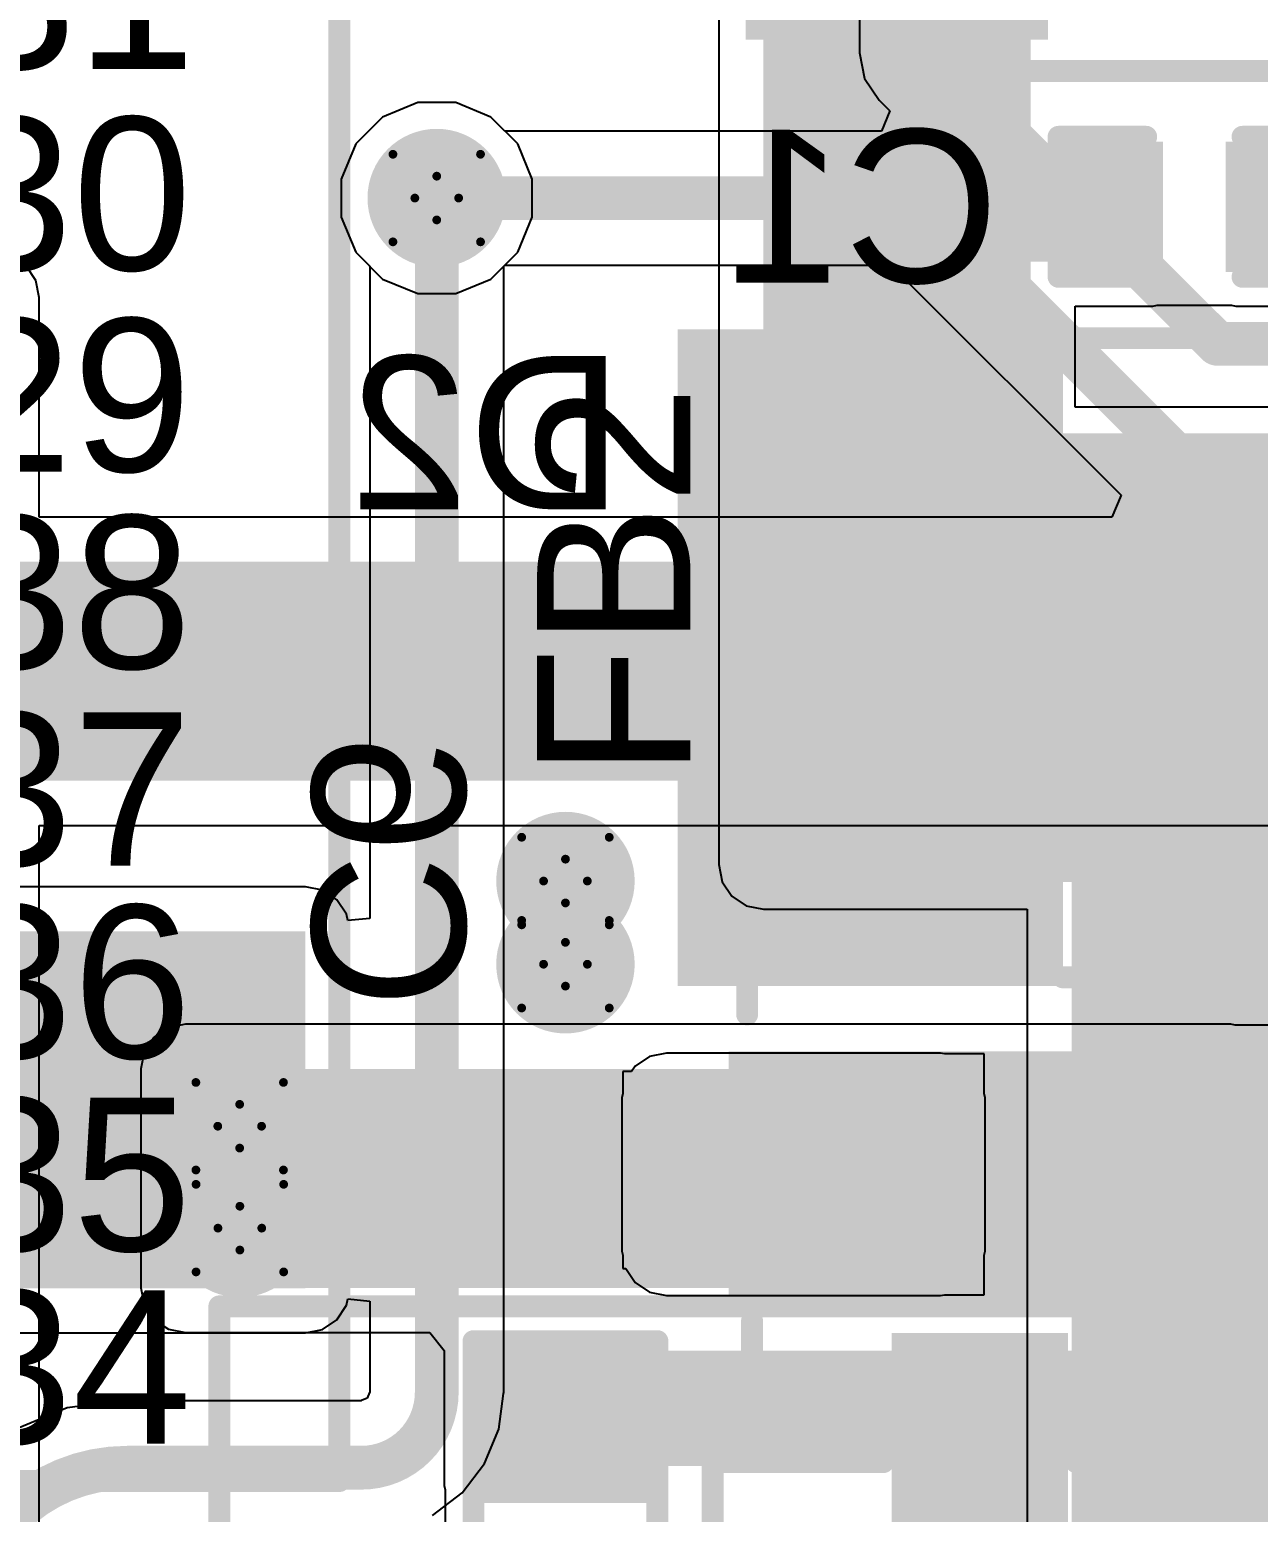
# Model space of a CAD drawing. Header units: inches. Extents: x -0.8 to 12, y -0.1 to 3.7.
# Drawn here: x 0.717 to 0.9976, y 0.3698 to 0.7085 of the extents above; entities that cross this region are included whole.
import ezdxf

# ---------------------------------------------------------------- set-up
doc = ezdxf.new("R2010")
doc.units = ezdxf.units.IN
doc.header["$MEASUREMENT"] = 0
for name, color, linetype in [('Bottom Layer', 5, 'Continuous'), ('Bottom Overlay', 54, 'Continuous'), ('Bottom Paste', 16, 'Continuous'), ('Bottom Solder', 6, 'Continuous'), ('Drill Drawing', 1, 'Continuous'), ('Top Layer', 1, 'Continuous'), ('Top Overlay', 2, 'Continuous'), ('Top Paste', 8, 'Continuous'), ('Top Solder', 216, 'Continuous'), ('Via Holes', 16, 'Continuous')]:
    doc.layers.add(name, color=color, linetype=linetype)
doc.styles.add('Arial', font='', dxfattribs={"height": 0.2})
doc.styles.get('Arial').set_extended_font_data('Arial')

# ---------------------------------------------------------------- blocks, each defined once
blk = doc.blocks.new('MDA7050_330M_B_17')
at = {"layer": 'Bottom Overlay'}
for points in [[(0.1456378, -0.074, 0.005, 0.005, 0), (0.1456378, -0.1318582, 0.005, 0.005, 0)], [(0.1456378, -0.1318582, 0.005, 0.005, 0), (-0.1456378, -0.1318582, 0.005, 0.005, 0)]]:
    blk.add_lwpolyline(points, format="xyseb", dxfattribs=at)
blk.add_lwpolyline([(0.1443878, -0.1318582, 0.0025, 0.0025, 1), (0.1468878, -0.1318582, 0.0025, 0.0025, 1)], format="xyseb", close=True, dxfattribs=at)
blk.add_lwpolyline([(0.1443878, -0.1318582, 0.0025, 0.0025, 1), (0.1468878, -0.1318582, 0.0025, 0.0025, 1)], format="xyseb", close=True, dxfattribs=at)
blk = doc.blocks.new('8_SOIC_EP_B_19')
at = {"layer": 'Bottom Solder'}
blk.add_hatch(color=6, dxfattribs=at).paths.add_polyline_path([(-0.140811, -0.090811), (-0.140811, -0.059189), (-0.0717874, -0.059189), (-0.0717874, -0.090811)])
at = {"layer": 'Bottom Overlay'}
for points in [[(-0.07837, -0.098, 0.005, 0.005, 0), (-0.07837, -0.091, 0.005, 0.005, 0)], [(-0.07837, -0.098, 0.005, 0.005, 0), (0.07837, -0.098, 0.005, 0.005, 0)]]:
    blk.add_lwpolyline(points, format="xyseb", dxfattribs=at)
for points in [[(-0.07962, -0.091, 0.0025, 0.0025, 1), (-0.07712, -0.091, 0.0025, 0.0025, 1)], [(-0.07962, -0.098, 0.0025, 0.0025, 1), (-0.07712, -0.098, 0.0025, 0.0025, 1)], [(-0.07962, -0.098, 0.0025, 0.0025, 1), (-0.07712, -0.098, 0.0025, 0.0025, 1)]]:
    blk.add_lwpolyline(points, format="xyseb", close=True, dxfattribs=at)
blk = doc.blocks.new('RES_0603_37')
at = {"layer": 'Top Layer'}
for points in [[(-0.015, 0.0175), (-0.015, -0.0175), (-0.045, -0.0175), (-0.045, 0.0175)], [(0.045, 0.0175), (0.045, -0.0175), (0.015, -0.0175), (0.015, 0.0175)]]:
    blk.add_hatch(color=1, dxfattribs=at).paths.add_polyline_path(points)
at = {"layer": 'Top Paste'}
for points in [[(-0.015, 0.0175), (-0.015, -0.0175), (-0.045, -0.0175), (-0.045, 0.0175)], [(0.045, 0.0175), (0.045, -0.0175), (0.015, -0.0175), (0.015, 0.0175)]]:
    blk.add_hatch(color=8, dxfattribs=at).paths.add_polyline_path(points)
at = {"layer": 'Top Solder'}
for points in [[(-0.011, 0.0215), (-0.011, -0.0215), (-0.049, -0.0215), (-0.049, 0.0215)], [(0.049, 0.0215), (0.049, -0.0215), (0.011, -0.0215), (0.011, 0.0215)]]:
    blk.add_hatch(color=216, dxfattribs=at).paths.add_polyline_path(points)
at = {"layer": 'Top Overlay'}
for points in [[(-0.048, -0.021, 0.005, 0.005, 0), (-0.048, 0.021, 0.005, 0.005, 0)], [(0.048, 0.021, 0.005, 0.005, 0), (-0.048, 0.021, 0.005, 0.005, 0)], [(0.048, -0.021, 0.005, 0.005, 0), (0.048, 0.021, 0.005, 0.005, 0)], [(0.048, -0.021, 0.005, 0.005, 0), (-0.048, -0.021, 0.005, 0.005, 0)]]:
    blk.add_lwpolyline(points, format="xyseb", dxfattribs=at)
for points in [[(-0.04925, 0.021, 0.0025, 0.0025, 1), (-0.04675, 0.021, 0.0025, 0.0025, 1)], [(-0.04925, 0.021, 0.0025, 0.0025, 1), (-0.04675, 0.021, 0.0025, 0.0025, 1)], [(0.04675, 0.021, 0.0025, 0.0025, 1), (0.04925, 0.021, 0.0025, 0.0025, 1)], [(0.04675, 0.021, 0.0025, 0.0025, 1), (0.04925, 0.021, 0.0025, 0.0025, 1)], [(-0.04925, -0.021, 0.0025, 0.0025, 1), (-0.04675, -0.021, 0.0025, 0.0025, 1)], [(-0.04925, -0.021, 0.0025, 0.0025, 1), (-0.04675, -0.021, 0.0025, 0.0025, 1)], [(0.04675, -0.021, 0.0025, 0.0025, 1), (0.04925, -0.021, 0.0025, 0.0025, 1)], [(0.04675, -0.021, 0.0025, 0.0025, 1), (0.04925, -0.021, 0.0025, 0.0025, 1)]]:
    blk.add_lwpolyline(points, format="xyseb", close=True, dxfattribs=at)
blk = doc.blocks.new('RES_0603_B_45')
at = {"layer": 'Bottom Layer'}
for points in [[(-0.045, -0.0175), (-0.045, 0.0175), (-0.015, 0.0175), (-0.015, -0.0175)], [(0.015, -0.0175), (0.015, 0.0175), (0.045, 0.0175), (0.045, -0.0175)]]:
    blk.add_hatch(color=5, dxfattribs=at).paths.add_polyline_path(points)
at = {"layer": 'Bottom Paste'}
for points in [[(-0.045, -0.0175), (-0.045, 0.0175), (-0.015, 0.0175), (-0.015, -0.0175)], [(0.015, -0.0175), (0.015, 0.0175), (0.045, 0.0175), (0.045, -0.0175)]]:
    blk.add_hatch(color=16, dxfattribs=at).paths.add_polyline_path(points)
at = {"layer": 'Bottom Solder'}
for points in [[(-0.049, -0.0215), (-0.049, 0.0215), (-0.011, 0.0215), (-0.011, -0.0215)], [(0.011, -0.0215), (0.011, 0.0215), (0.049, 0.0215), (0.049, -0.0215)]]:
    blk.add_hatch(color=6, dxfattribs=at).paths.add_polyline_path(points)
at = {"layer": 'Bottom Overlay'}
for points in [[(-0.048, -0.021, 0.005, 0.005, 0), (-0.048, 0.021, 0.005, 0.005, 0)], [(-0.048, 0.021, 0.005, 0.005, 0), (0.048, 0.021, 0.005, 0.005, 0)], [(0.048, -0.021, 0.005, 0.005, 0), (0.048, 0.021, 0.005, 0.005, 0)], [(-0.048, -0.021, 0.005, 0.005, 0), (0.048, -0.021, 0.005, 0.005, 0)]]:
    blk.add_lwpolyline(points, format="xyseb", dxfattribs=at)
for points in [[(-0.04925, 0.021, 0.0025, 0.0025, 1), (-0.04675, 0.021, 0.0025, 0.0025, 1)], [(-0.04925, 0.021, 0.0025, 0.0025, 1), (-0.04675, 0.021, 0.0025, 0.0025, 1)], [(0.04675, 0.021, 0.0025, 0.0025, 1), (0.04925, 0.021, 0.0025, 0.0025, 1)], [(0.04675, 0.021, 0.0025, 0.0025, 1), (0.04925, 0.021, 0.0025, 0.0025, 1)], [(-0.04925, -0.021, 0.0025, 0.0025, 1), (-0.04675, -0.021, 0.0025, 0.0025, 1)], [(-0.04925, -0.021, 0.0025, 0.0025, 1), (-0.04675, -0.021, 0.0025, 0.0025, 1)], [(0.04675, -0.021, 0.0025, 0.0025, 1), (0.04925, -0.021, 0.0025, 0.0025, 1)], [(0.04675, -0.021, 0.0025, 0.0025, 1), (0.04925, -0.021, 0.0025, 0.0025, 1)]]:
    blk.add_lwpolyline(points, format="xyseb", close=True, dxfattribs=at)
blk = doc.blocks.new('SOT_23_52')
at = {"layer": 'Top Layer'}
for points in [[(-0.01614175, 0.05748035), (0.01614175, 0.05748035), (0.01614175, 0.02125985), (-0.01614175, 0.02125985)], [(-0.05354335, -0.02125985), (-0.02125985, -0.02125985), (-0.02125985, -0.05748035), (-0.05354335, -0.05748035)], [(0.02125985, -0.02125985), (0.05354335, -0.02125985), (0.05354335, -0.05748035), (0.02125985, -0.05748035)]]:
    blk.add_hatch(color=1, dxfattribs=at).paths.add_polyline_path(points)
at = {"layer": 'Top Paste'}
for points in [[(-0.01614175, 0.05748035), (0.01614175, 0.05748035), (0.01614175, 0.02125985), (-0.01614175, 0.02125985)], [(-0.05354335, -0.02125985), (-0.02125985, -0.02125985), (-0.02125985, -0.05748035), (-0.05354335, -0.05748035)], [(0.02125985, -0.02125985), (0.05354335, -0.02125985), (0.05354335, -0.05748035), (0.02125985, -0.05748035)]]:
    blk.add_hatch(color=8, dxfattribs=at).paths.add_polyline_path(points)
at = {"layer": 'Top Solder'}
for points in [[(-0.02014175, 0.06148035), (0.02014175, 0.06148035), (0.02014175, 0.01725985), (-0.02014175, 0.01725985)], [(-0.05754335, -0.01725985), (-0.01725985, -0.01725985), (-0.01725985, -0.06148035), (-0.05754335, -0.06148035)], [(0.01725985, -0.01725985), (0.05754335, -0.01725985), (0.05754335, -0.06148035), (0.01725985, -0.06148035)]]:
    blk.add_hatch(color=216, dxfattribs=at).paths.add_polyline_path(points)
at = {"layer": 'Top Overlay'}
for points in [[(-0.061, 0.032, 0.005, 0.005, 0), (-0.022, 0.032, 0.005, 0.005, 0)], [(-0.061, -0.023, 0.005, 0.005, 0), (-0.061, 0.032, 0.005, 0.005, 0)], [(0.022, 0.032, 0.005, 0.005, 0), (0.061, 0.032, 0.005, 0.005, 0)], [(0.061, -0.023, 0.005, 0.005, 0), (0.061, 0.032, 0.005, 0.005, 0)], [(-0.013, -0.031, 0.005, 0.005, 0), (0.013, -0.031, 0.005, 0.005, 0)], [(-0.066, -0.051, 0.005, 0.005, 0), (-0.066, -0.041, 0.005, 0.005, 0)], [(-0.066, -0.041, 0.005, 0.005, 0), (-0.061, -0.046, 0.005, 0.005, 0)], [(-0.066, -0.051, 0.005, 0.005, 0), (-0.061, -0.046, 0.005, 0.005, 0)]]:
    blk.add_lwpolyline(points, format="xyseb", dxfattribs=at)
for points in [[(-0.06225, 0.032, 0.0025, 0.0025, 1), (-0.05975, 0.032, 0.0025, 0.0025, 1)], [(-0.06225, 0.032, 0.0025, 0.0025, 1), (-0.05975, 0.032, 0.0025, 0.0025, 1)], [(-0.02325, 0.032, 0.0025, 0.0025, 1), (-0.02075, 0.032, 0.0025, 0.0025, 1)], [(0.02075, 0.032, 0.0025, 0.0025, 1), (0.02325, 0.032, 0.0025, 0.0025, 1)], [(0.05975, 0.032, 0.0025, 0.0025, 1), (0.06225, 0.032, 0.0025, 0.0025, 1)], [(0.05975, 0.032, 0.0025, 0.0025, 1), (0.06225, 0.032, 0.0025, 0.0025, 1)], [(-0.06225, -0.023, 0.0025, 0.0025, 1), (-0.05975, -0.023, 0.0025, 0.0025, 1)], [(0.05975, -0.023, 0.0025, 0.0025, 1), (0.06225, -0.023, 0.0025, 0.0025, 1)], [(-0.01425, -0.031, 0.0025, 0.0025, 1), (-0.01175, -0.031, 0.0025, 0.0025, 1)], [(0.01175, -0.031, 0.0025, 0.0025, 1), (0.01425, -0.031, 0.0025, 0.0025, 1)], [(-0.06725, -0.041, 0.0025, 0.0025, 1), (-0.06475, -0.041, 0.0025, 0.0025, 1)], [(-0.06725, -0.041, 0.0025, 0.0025, 1), (-0.06475, -0.041, 0.0025, 0.0025, 1)], [(-0.06225, -0.046, 0.0025, 0.0025, 1), (-0.05975, -0.046, 0.0025, 0.0025, 1)], [(-0.06225, -0.046, 0.0025, 0.0025, 1), (-0.05975, -0.046, 0.0025, 0.0025, 1)], [(-0.06725, -0.051, 0.0025, 0.0025, 1), (-0.06475, -0.051, 0.0025, 0.0025, 1)], [(-0.06725, -0.051, 0.0025, 0.0025, 1), (-0.06475, -0.051, 0.0025, 0.0025, 1)]]:
    blk.add_lwpolyline(points, format="xyseb", close=True, dxfattribs=at)
blk = doc.blocks.new('IND_1210_55')
at = {"layer": 'Top Layer'}
for points in [[(-0.0829134, 0.05531495), (-0.0329134, 0.05531495), (-0.0329134, -0.05531495), (-0.0829134, -0.05531495)], [(0.0329134, 0.05531495), (0.0829134, 0.05531495), (0.0829134, -0.05531495), (0.0329134, -0.05531495)]]:
    blk.add_hatch(color=1, dxfattribs=at).paths.add_polyline_path(points)
at = {"layer": 'Top Paste'}
for points in [[(-0.0829134, 0.05531495), (-0.0329134, 0.05531495), (-0.0329134, -0.05531495), (-0.0829134, -0.05531495)], [(0.0329134, 0.05531495), (0.0829134, 0.05531495), (0.0829134, -0.05531495), (0.0329134, -0.05531495)]]:
    blk.add_hatch(color=8, dxfattribs=at).paths.add_polyline_path(points)
at = {"layer": 'Top Solder'}
for points in [[(-0.0869134, 0.05931495), (-0.0289134, 0.05931495), (-0.0289134, -0.05931495), (-0.0869134, -0.05931495)], [(0.0289134, 0.05931495), (0.0869134, 0.05931495), (0.0869134, -0.05931495), (0.0289134, -0.05931495)]]:
    blk.add_hatch(color=216, dxfattribs=at).paths.add_polyline_path(points)
at = {"layer": 'Top Overlay'}
for points in [[(0.0204724, 0.0551181, 0.005, 0.005, 0), (-0.0204724, 0.0551181, 0.005, 0.005, 0)], [(0.0204724, -0.0551181, 0.005, 0.005, 0), (-0.0204724, -0.0551181, 0.005, 0.005, 0)]]:
    blk.add_lwpolyline(points, format="xyseb", dxfattribs=at)
for points in [[(-0.0217224, 0.0551181, 0.0025, 0.0025, 1), (-0.0192224, 0.0551181, 0.0025, 0.0025, 1)], [(0.0192224, 0.0551181, 0.0025, 0.0025, 1), (0.0217224, 0.0551181, 0.0025, 0.0025, 1)], [(-0.0217224, -0.0551181, 0.0025, 0.0025, 1), (-0.0192224, -0.0551181, 0.0025, 0.0025, 1)], [(0.0192224, -0.0551181, 0.0025, 0.0025, 1), (0.0217224, -0.0551181, 0.0025, 0.0025, 1)]]:
    blk.add_lwpolyline(points, format="xyseb", close=True, dxfattribs=at)
blk = doc.blocks.new('SMB__B_58')
at = {"layer": 'Bottom Layer'}
blk.add_hatch(color=5, dxfattribs=at).paths.add_polyline_path([(0.1456693, 0.0472441), (0.1456693, -0.0472441), (0.0354331, -0.0472441), (0.0354331, 0.0472441)])
at = {"layer": 'Bottom Overlay'}
for points in [[(0.101999, 0.0489998), (0.189999, 0.0489998), (0.189999, 0.0749998), (0.101999, 0.0749998)], [(0.146999, -0.0530002), (0.189999, -0.0530002), (0.189999, 0.0649998), (0.146999, 0.0649998)], [(0.101999, -0.0750002), (0.189999, -0.0750002), (0.189999, -0.0490002), (0.101999, -0.0490002)]]:
    blk.add_hatch(color=54, dxfattribs=at).paths.add_polyline_path(points)
at = {"layer": 'Bottom Paste'}
blk.add_hatch(color=16, dxfattribs=at).paths.add_polyline_path([(0.1456693, 0.0472441), (0.1456693, -0.0472441), (0.0354331, -0.0472441), (0.0354331, 0.0472441)])
at = {"layer": 'Bottom Solder'}
blk.add_hatch(color=6, dxfattribs=at).paths.add_polyline_path([(0.1496693, 0.05124410000000001), (0.1496693, -0.05124409999999999), (0.0314331, -0.05124410000000001), (0.0314331, 0.05124409999999999)])
at = {"layer": 'Bottom Overlay'}
for points in [[(0.102, 0.073, 0.005, 0.005, 0), (-0.087, 0.073, 0.005, 0.005, 0)], [(0.102, -0.073, 0.005, 0.005, 0), (-0.087, -0.073, 0.005, 0.005, 0)]]:
    blk.add_lwpolyline(points, format="xyseb", dxfattribs=at)
for points in [[(0.10075, 0.073, 0.0025, 0.0025, 1), (0.10325, 0.073, 0.0025, 0.0025, 1)], [(0.10075, -0.073, 0.0025, 0.0025, 1), (0.10325, -0.073, 0.0025, 0.0025, 1)]]:
    blk.add_lwpolyline(points, format="xyseb", close=True, dxfattribs=at)
blk = doc.blocks.new('CAP_0402_B_78')
at = {"layer": 'Bottom Layer'}
for points in [[(-0.009499999999999996, 0.0125), (-0.009500000000000003, -0.0125), (-0.0275, -0.0125), (-0.0275, 0.0125)], [(0.0275, 0.0125), (0.0275, -0.0125), (0.009499999999999996, -0.0125), (0.009500000000000003, 0.0125)]]:
    blk.add_hatch(color=5, dxfattribs=at).paths.add_polyline_path(points)
at = {"layer": 'Bottom Paste'}
for points in [[(-0.009499999999999996, 0.0125), (-0.009500000000000003, -0.0125), (-0.0275, -0.0125), (-0.0275, 0.0125)], [(0.0275, 0.0125), (0.0275, -0.0125), (0.009499999999999996, -0.0125), (0.009500000000000003, 0.0125)]]:
    blk.add_hatch(color=16, dxfattribs=at).paths.add_polyline_path(points)
at = {"layer": 'Bottom Solder'}
for points in [[(-0.007137799999999997, 0.0148622), (-0.007137800000000003, -0.0148622), (-0.0298622, -0.0148622), (-0.0298622, 0.0148622)], [(0.0298622, 0.0148622), (0.0298622, -0.0148622), (0.007137799999999997, -0.0148622), (0.007137800000000003, 0.0148622)]]:
    blk.add_hatch(color=6, dxfattribs=at).paths.add_polyline_path(points)
at = {"layer": 'Bottom Overlay'}
for points in [[(-0.031, 0.016, 0.005, 0.005, 0), (-0.011, 0.016, 0.005, 0.005, 0)], [(-0.031, -0.016, 0.005, 0.005, 0), (-0.031, 0.016, 0.005, 0.005, 0)], [(0.011, 0.016, 0.005, 0.005, 0), (0.031, 0.016, 0.005, 0.005, 0)], [(0.031, -0.016, 0.005, 0.005, 0), (0.031, 0.016, 0.005, 0.005, 0)], [(-0.031, -0.016, 0.005, 0.005, 0), (-0.011, -0.016, 0.005, 0.005, 0)], [(0.011, -0.016, 0.005, 0.005, 0), (0.031, -0.016, 0.005, 0.005, 0)]]:
    blk.add_lwpolyline(points, format="xyseb", dxfattribs=at)
for points in [[(-0.03225, 0.016, 0.0025, 0.0025, 1), (-0.02975, 0.016, 0.0025, 0.0025, 1)], [(-0.03225, 0.016, 0.0025, 0.0025, 1), (-0.02975, 0.016, 0.0025, 0.0025, 1)], [(-0.01225, 0.016, 0.0025, 0.0025, 1), (-0.00975, 0.016, 0.0025, 0.0025, 1)], [(0.00975, 0.016, 0.0025, 0.0025, 1), (0.01225, 0.016, 0.0025, 0.0025, 1)], [(0.02975, 0.016, 0.0025, 0.0025, 1), (0.03225, 0.016, 0.0025, 0.0025, 1)], [(0.02975, 0.016, 0.0025, 0.0025, 1), (0.03225, 0.016, 0.0025, 0.0025, 1)], [(-0.03225, -0.016, 0.0025, 0.0025, 1), (-0.02975, -0.016, 0.0025, 0.0025, 1)], [(-0.03225, -0.016, 0.0025, 0.0025, 1), (-0.02975, -0.016, 0.0025, 0.0025, 1)], [(-0.01225, -0.016, 0.0025, 0.0025, 1), (-0.00975, -0.016, 0.0025, 0.0025, 1)], [(0.00975, -0.016, 0.0025, 0.0025, 1), (0.01225, -0.016, 0.0025, 0.0025, 1)], [(0.02975, -0.016, 0.0025, 0.0025, 1), (0.03225, -0.016, 0.0025, 0.0025, 1)], [(0.02975, -0.016, 0.0025, 0.0025, 1), (0.03225, -0.016, 0.0025, 0.0025, 1)]]:
    blk.add_lwpolyline(points, format="xyseb", close=True, dxfattribs=at)
blk = doc.blocks.new('CAP_0402_B_81')
at = {"layer": 'Bottom Layer'}
for points in [[(-0.009499999999999996, 0.0125), (-0.009500000000000003, -0.0125), (-0.0275, -0.0125), (-0.0275, 0.0125)], [(0.0275, 0.0125), (0.0275, -0.0125), (0.009499999999999996, -0.0125), (0.009500000000000003, 0.0125)]]:
    blk.add_hatch(color=5, dxfattribs=at).paths.add_polyline_path(points)
at = {"layer": 'Bottom Paste'}
for points in [[(-0.009499999999999996, 0.0125), (-0.009500000000000003, -0.0125), (-0.0275, -0.0125), (-0.0275, 0.0125)], [(0.0275, 0.0125), (0.0275, -0.0125), (0.009499999999999996, -0.0125), (0.009500000000000003, 0.0125)]]:
    blk.add_hatch(color=16, dxfattribs=at).paths.add_polyline_path(points)
at = {"layer": 'Bottom Solder'}
for points in [[(-0.007137799999999997, 0.0148622), (-0.007137800000000003, -0.0148622), (-0.0298622, -0.0148622), (-0.0298622, 0.0148622)], [(0.0298622, 0.0148622), (0.0298622, -0.0148622), (0.007137799999999997, -0.0148622), (0.007137800000000003, 0.0148622)]]:
    blk.add_hatch(color=6, dxfattribs=at).paths.add_polyline_path(points)
at = {"layer": 'Bottom Overlay'}
for points in [[(-0.031, 0.016, 0.005, 0.005, 0), (-0.011, 0.016, 0.005, 0.005, 0)], [(-0.031, -0.016, 0.005, 0.005, 0), (-0.031, 0.016, 0.005, 0.005, 0)], [(0.011, 0.016, 0.005, 0.005, 0), (0.031, 0.016, 0.005, 0.005, 0)], [(0.031, -0.016, 0.005, 0.005, 0), (0.031, 0.016, 0.005, 0.005, 0)], [(-0.031, -0.016, 0.005, 0.005, 0), (-0.011, -0.016, 0.005, 0.005, 0)], [(0.011, -0.016, 0.005, 0.005, 0), (0.031, -0.016, 0.005, 0.005, 0)]]:
    blk.add_lwpolyline(points, format="xyseb", dxfattribs=at)
for points in [[(-0.03225, 0.016, 0.0025, 0.0025, 1), (-0.02975, 0.016, 0.0025, 0.0025, 1)], [(-0.03225, 0.016, 0.0025, 0.0025, 1), (-0.02975, 0.016, 0.0025, 0.0025, 1)], [(-0.01225, 0.016, 0.0025, 0.0025, 1), (-0.00975, 0.016, 0.0025, 0.0025, 1)], [(0.00975, 0.016, 0.0025, 0.0025, 1), (0.01225, 0.016, 0.0025, 0.0025, 1)], [(0.02975, 0.016, 0.0025, 0.0025, 1), (0.03225, 0.016, 0.0025, 0.0025, 1)], [(0.02975, 0.016, 0.0025, 0.0025, 1), (0.03225, 0.016, 0.0025, 0.0025, 1)], [(-0.03225, -0.016, 0.0025, 0.0025, 1), (-0.02975, -0.016, 0.0025, 0.0025, 1)], [(-0.03225, -0.016, 0.0025, 0.0025, 1), (-0.02975, -0.016, 0.0025, 0.0025, 1)], [(-0.01225, -0.016, 0.0025, 0.0025, 1), (-0.00975, -0.016, 0.0025, 0.0025, 1)], [(0.00975, -0.016, 0.0025, 0.0025, 1), (0.01225, -0.016, 0.0025, 0.0025, 1)], [(0.02975, -0.016, 0.0025, 0.0025, 1), (0.03225, -0.016, 0.0025, 0.0025, 1)], [(0.02975, -0.016, 0.0025, 0.0025, 1), (0.03225, -0.016, 0.0025, 0.0025, 1)]]:
    blk.add_lwpolyline(points, format="xyseb", close=True, dxfattribs=at)

msp = doc.modelspace()

# ---------------------------------------------------------------- hatches: boundary and pattern name
at = {"layer": 'Bottom Layer'}
for points in [[(0.8845786, 0.5177559), (0.9456022, 0.5177559), (0.9456022, 0.7338109), (0.8845786, 0.7338109)], [(0.925, 0.6555), (0.9735, 0.6555), (0.9735, 0.6805), (0.925, 0.6805)], [(0.9925, 0.6555), (1.0516772, 0.6555), (1.0516772, 0.6805), (0.9925, 0.6805)], [(0.955, 0.2180708), (1.0195668, 0.2180708), (1.0195668, 0.5393158), (0.955, 0.5393158)], [(0.604024, 0.421), (0.78, 0.421), (0.78, 0.5025064), (0.604024, 0.5025064)], [(0.8625, 0.4295), (0.925, 0.4295), (0.925, 0.4645), (0.8625, 0.4645)]]:
    msp.add_hatch(color=5, dxfattribs=at).paths.add_polyline_path(points)
h = msp.add_hatch(color=5, dxfattribs=at)
edge = h.paths.add_edge_path()
edge.add_arc((0.81, 0.67), 0.011811, 0, 360)
h = msp.add_hatch(color=5, dxfattribs=at)
edge = h.paths.add_edge_path()
edge.add_arc((0.8393941, 0.514), 0.011811, 0, 360)
h = msp.add_hatch(color=5, dxfattribs=at)
edge = h.paths.add_edge_path()
edge.add_arc((0.8393941, 0.495), 0.011811, 0, 360)
h = msp.add_hatch(color=5, dxfattribs=at)
edge = h.paths.add_edge_path()
edge.add_arc((0.765, 0.458), 0.011811, 0, 360)
h = msp.add_hatch(color=5, dxfattribs=at)
edge = h.paths.add_edge_path()
edge.add_arc((0.7650433, 0.434723), 0.011811, 0, 360)
at = {"layer": 'Bottom Solder'}
h = msp.add_hatch(color=6, dxfattribs=at)
edge = h.paths.add_edge_path()
edge.add_arc((0.81, 0.67), 0.015811, 0, 360)
h = msp.add_hatch(color=6, dxfattribs=at)
edge = h.paths.add_edge_path()
edge.add_arc((0.8393941, 0.514), 0.015811, 0, 360)
h = msp.add_hatch(color=6, dxfattribs=at)
edge = h.paths.add_edge_path()
edge.add_arc((0.8393941, 0.495), 0.015811, 0, 360)
h = msp.add_hatch(color=6, dxfattribs=at)
edge = h.paths.add_edge_path()
edge.add_arc((0.765, 0.458), 0.015811, 0, 360)
h = msp.add_hatch(color=6, dxfattribs=at)
edge = h.paths.add_edge_path()
edge.add_arc((0.7650433, 0.434723), 0.015811, 0, 360)
at = {"layer": 'Top Layer'}
h = msp.add_hatch(color=1, dxfattribs=at)
edge = h.paths.add_edge_path()
edge.add_arc((0.81, 0.67), 0.011811, 0, 360)
for points in [[(0.68, 0.5369134), (1.1770116, 0.5369134), (1.1770116, 0.5869134), (0.68, 0.5869134)], [(0.7526451, 0.4210866), (0.9913149, 0.4210866), (0.9913149, 0.4710866), (0.7526451, 0.4710866)], [(0.8218941, 0.3759134), (0.8568025, 0.3759134), (0.8568025, 0.4068042), (0.8218941, 0.4068042)], [(0.8218941, 0.3804134), (1.1733149, 0.3804134), (1.1733149, 0.4067638), (0.8218941, 0.4067638)], [(0.9164925, 0.3705433), (0.9514009, 0.3705433), (0.9514009, 0.4067639), (0.9164925, 0.4067639)]]:
    msp.add_hatch(color=1, dxfattribs=at).paths.add_polyline_path(points)
h = msp.add_hatch(color=1, dxfattribs=at)
edge = h.paths.add_edge_path()
edge.add_arc((0.8393941, 0.514), 0.011811, 0, 360)
h = msp.add_hatch(color=1, dxfattribs=at)
edge = h.paths.add_edge_path()
edge.add_arc((0.8393941, 0.495), 0.011811, 0, 360)
h = msp.add_hatch(color=1, dxfattribs=at)
edge = h.paths.add_edge_path()
edge.add_arc((0.765, 0.458), 0.011811, 0, 360)
h = msp.add_hatch(color=1, dxfattribs=at)
edge = h.paths.add_edge_path()
edge.add_arc((0.7650433, 0.434723), 0.011811, 0, 360)
at = {"layer": 'Top Solder'}
h = msp.add_hatch(color=216, dxfattribs=at)
edge = h.paths.add_edge_path()
edge.add_arc((0.81, 0.67), 0.015811, 0, 360)
h = msp.add_hatch(color=216, dxfattribs=at)
edge = h.paths.add_edge_path()
edge.add_arc((0.8393941, 0.514), 0.015811, 0, 360)
h = msp.add_hatch(color=216, dxfattribs=at)
edge = h.paths.add_edge_path()
edge.add_arc((0.8393941, 0.495), 0.015811, 0, 360)
h = msp.add_hatch(color=216, dxfattribs=at)
edge = h.paths.add_edge_path()
edge.add_arc((0.765, 0.458), 0.015811, 0, 360)
h = msp.add_hatch(color=216, dxfattribs=at)
edge = h.paths.add_edge_path()
edge.add_arc((0.7650433, 0.434723), 0.015811, 0, 360)
at = {"layer": 'Via Holes'}
h = msp.add_hatch(color=7, dxfattribs=at)
edge = h.paths.add_edge_path()
edge.add_arc((0.81, 0.67), 0.0059055, 0, 360)
h = msp.add_hatch(color=7, dxfattribs=at)
edge = h.paths.add_edge_path()
edge.add_arc((0.8393941, 0.514), 0.0059055, 0, 360)
h = msp.add_hatch(color=7, dxfattribs=at)
edge = h.paths.add_edge_path()
edge.add_arc((0.8393941, 0.495), 0.0059055, 0, 360)
h = msp.add_hatch(color=7, dxfattribs=at)
edge = h.paths.add_edge_path()
edge.add_arc((0.765, 0.458), 0.0059055, 0, 360)
h = msp.add_hatch(color=7, dxfattribs=at)
edge = h.paths.add_edge_path()
edge.add_arc((0.7650433, 0.434723), 0.0059055, 0, 360)

# ---------------------------------------------------------------- linework, layer by layer
at = {"layer": 'Bottom Layer'}
for p, q in [((0.8743827, 0.733811), (0.8743827, 0.5177559)), ((0.8056615, 0.691811), (0.7976451, 0.6884905)), ((0.8143385, 0.691811), (0.8056615, 0.691811)), ((0.8223549, 0.6884905), (0.8143385, 0.691811)), ((0.7976451, 0.6884905), (0.7915095, 0.6823549)), ((0.8284905, 0.6823549), (0.8223549, 0.6884905)), ((0.7915095, 0.6823549), (0.788189, 0.6743385)), ((0.831811, 0.6743385), (0.8284905, 0.6823549)), ((0.788189, 0.6743385), (0.788189, 0.6656615)), ((0.831811, 0.6656615), (0.831811, 0.6743385)), ((0.788189, 0.6656615), (0.7915095, 0.6576451)), ((0.8284905, 0.6576451), (0.831811, 0.6656615)), ((0.7915095, 0.6576451), (0.7947061, 0.6544485)), ((0.8252939, 0.6544485), (0.8284905, 0.6576451)), ((0.7947061, 0.6544485), (0.7947061, 0.5054615)), ((0.8252939, 0.397189), (0.8252939, 0.6544485)), ((0.9557981, 0.6222441), (0.9557981, 0.6453041)), ((0.9557981, 0.6453041), (0.9735, 0.6453041)), ((0.9735, 0.6453041), (0.9744849, 0.6455)), ((0.9744849, 0.6455), (0.9915151, 0.6455)), ((0.9915151, 0.6455), (0.9925, 0.6453041)), ((0.9925, 0.6453041), (1.0516773, 0.6453041)), ((1.0295669, 0.6222441), (0.9557981, 0.6222441)), ((0.8743827, 0.5177559), (0.8751588, 0.5138541)), ((0.78, 0.5127024), (0.7093918, 0.5127024)), ((0.7839018, 0.5119263), (0.78, 0.5127024)), ((0.7872096, 0.5097161), (0.7839018, 0.5119263)), ((0.8751588, 0.5138541), (0.877369, 0.5105463)), ((0.7894198, 0.5064083), (0.7872096, 0.5097161)), ((0.877369, 0.5105463), (0.8806768, 0.5083361)), ((0.8806768, 0.5083361), (0.8845786, 0.50756)), ((0.7897061, 0.504969), (0.7894198, 0.5064083)), ((0.7947061, 0.5054615), (0.7897061, 0.504969)), ((0.8845786, 0.50756), (0.9448041, 0.50756)), ((0.9448041, 0.50756), (0.9448041, 0.2180708)), ((0.8625, 0.4746959), (0.8585982, 0.4739198)), ((0.925, 0.4746959), (0.8625, 0.4746959)), ((0.9259849, 0.4745), (0.925, 0.4746959)), ((0.935, 0.4745), (0.9259849, 0.4745)), ((0.935, 0.4654849), (0.935, 0.4745)), ((0.8552904, 0.4717096), (0.8544822, 0.4705)), ((0.8585982, 0.4739198), (0.8552904, 0.4717096)), ((0.8544822, 0.4705), (0.8525, 0.4705)), ((0.8525, 0.4705), (0.8525, 0.4654849)), ((0.8525, 0.4654849), (0.8523041, 0.4645)), ((0.8523041, 0.4645), (0.8523041, 0.4295)), ((0.9351959, 0.4645), (0.935, 0.4654849)), ((0.9351959, 0.4295), (0.9351959, 0.4645)), ((0.8523041, 0.4295), (0.8525, 0.4285151)), ((0.8525, 0.4285151), (0.8525, 0.4255)), ((0.935, 0.4285151), (0.9351959, 0.4295)), ((0.935, 0.4195), (0.935, 0.4285151)), ((0.8525, 0.4255), (0.8531458, 0.4255)), ((0.8531458, 0.4255), (0.8552904, 0.4222904)), ((0.8552904, 0.4222904), (0.8585982, 0.4200802)), ((0.8585982, 0.4200802), (0.8625, 0.4193041)), ((0.7872096, 0.4137904), (0.7894198, 0.4170982)), ((0.7894198, 0.4170982), (0.7897061, 0.4185375)), ((0.7897061, 0.4185375), (0.7947061, 0.418045)), ((0.7947061, 0.418045), (0.7947061, 0.397189)), ((0.8625, 0.4193041), (0.925, 0.4193041)), ((0.925, 0.4193041), (0.9259849, 0.4195)), ((0.9259849, 0.4195), (0.935, 0.4195)), ((0.7839018, 0.4115802), (0.7872096, 0.4137904)), ((0.604024, 0.4108041), (0.78, 0.4108041)), ((0.78, 0.4108041), (0.7839018, 0.4115802)), ((0.7946392, 0.397189), (0.7941037, 0.3958963)), ((0.7947061, 0.397189), (0.7946392, 0.397189)), ((0.8241715, 0.388786), (0.8252463, 0.3969496)), ((0.8252463, 0.3969496), (0.8252939, 0.397189)), ((0.7255894, 0.3936492), (0.7128235, 0.3883614)), ((0.7392889, 0.3954528), (0.7255894, 0.3936492)), ((0.7392889, 0.3952939), (0.7392889, 0.3954528)), ((0.792811, 0.3952939), (0.7392889, 0.3952939)), ((0.7941037, 0.3958963), (0.792811, 0.3953608)), ((0.792811, 0.3953608), (0.792811, 0.3952939)), ((0.8209281, 0.3809556), (0.8241715, 0.388786)), ((0.8157685, 0.3742315), (0.8209281, 0.3809556)), ((0.8090444, 0.3690719), (0.8157685, 0.3742315))]:
    msp.add_line(p, q, dxfattribs=at)
for points in [[(0.81, 0.397189, 0.01, 0.01, 0), (0.81, 0.67, 0.01, 0.01, 0)], [(0.81, 0.397189, 0.01, 0.01, -0.4142135623730951), (0.792811, 0.38, 0.01, 0.01, 0)], [(0.701811, 0.3425221, 0.01, 0.01, -0.4142135623730951), (0.7392889, 0.38, 0.01, 0.01, 0)], [(0.7392889, 0.38, 0.01, 0.01, 0), (0.792811, 0.38, 0.01, 0.01, 0)]]:
    msp.add_lwpolyline(points, format="xyseb", dxfattribs=at)
for points in [[(0.8075, 0.67, 0.005, 0.005, 1), (0.8125, 0.67, 0.005, 0.005, 1)], [(0.8075, 0.397189, 0.005, 0.005, 1), (0.8125, 0.397189, 0.005, 0.005, 1)], [(0.8075, 0.397189, 0.005, 0.005, 1), (0.8125, 0.397189, 0.005, 0.005, 1)], [(0.7367889, 0.38, 0.005, 0.005, 1), (0.7417889, 0.38, 0.005, 0.005, 1)], [(0.7367889, 0.38, 0.005, 0.005, 1), (0.7417889, 0.38, 0.005, 0.005, 1)], [(0.790311, 0.38, 0.005, 0.005, 1), (0.795311, 0.38, 0.005, 0.005, 1)], [(0.790311, 0.38, 0.005, 0.005, 1), (0.795311, 0.38, 0.005, 0.005, 1)]]:
    msp.add_lwpolyline(points, format="xyseb", close=True, dxfattribs=at)
at = {"layer": 'Bottom Overlay'}
for points in [[(0.794, 0.448, 0.005, 0.005, 0), (0.794, 0.468, 0.005, 0.005, 0)], [(0.794, 0.448, 0.005, 0.005, 0), (0.817, 0.448, 0.005, 0.005, 0)]]:
    msp.add_lwpolyline(points, format="xyseb", dxfattribs=at)
for points in [[(0.79275, 0.468, 0.0025, 0.0025, 1), (0.79525, 0.468, 0.0025, 0.0025, 1)], [(0.79275, 0.448, 0.0025, 0.0025, 1), (0.79525, 0.448, 0.0025, 0.0025, 1)], [(0.79275, 0.448, 0.0025, 0.0025, 1), (0.79525, 0.448, 0.0025, 0.0025, 1)], [(0.81575, 0.448, 0.0025, 0.0025, 1), (0.81825, 0.448, 0.0025, 0.0025, 1)]]:
    msp.add_lwpolyline(points, format="xyseb", close=True, dxfattribs=at)
at = {"layer": 'Drill Drawing'}
for points in [[(0.8, 0.68, 0.002, 0.002, 0), (0.81, 0.675, 0.002, 0.002, 0)], [(0.8, 0.68, 0.002, 0.002, 0), (0.805, 0.67, 0.002, 0.002, 0)], [(0.81, 0.675, 0.002, 0.002, 0), (0.82, 0.68, 0.002, 0.002, 0)], [(0.815, 0.67, 0.002, 0.002, 0), (0.82, 0.68, 0.002, 0.002, 0)], [(0.8, 0.66, 0.002, 0.002, 0), (0.805, 0.67, 0.002, 0.002, 0)], [(0.815, 0.67, 0.002, 0.002, 0), (0.82, 0.66, 0.002, 0.002, 0)], [(0.8, 0.66, 0.002, 0.002, 0), (0.81, 0.665, 0.002, 0.002, 0)], [(0.81, 0.665, 0.002, 0.002, 0), (0.82, 0.66, 0.002, 0.002, 0)], [(0.8293941, 0.524, 0.002, 0.002, 0), (0.8393941, 0.519, 0.002, 0.002, 0)], [(0.8293941, 0.524, 0.002, 0.002, 0), (0.8343941, 0.514, 0.002, 0.002, 0)], [(0.8393941, 0.519, 0.002, 0.002, 0), (0.8493941, 0.524, 0.002, 0.002, 0)], [(0.8443941, 0.514, 0.002, 0.002, 0), (0.8493941, 0.524, 0.002, 0.002, 0)], [(0.8293941, 0.504, 0.002, 0.002, 0), (0.8343941, 0.514, 0.002, 0.002, 0)], [(0.8443941, 0.514, 0.002, 0.002, 0), (0.8493941, 0.504, 0.002, 0.002, 0)], [(0.8293941, 0.504, 0.002, 0.002, 0), (0.8393941, 0.509, 0.002, 0.002, 0)], [(0.8393941, 0.509, 0.002, 0.002, 0), (0.8493941, 0.504, 0.002, 0.002, 0)], [(0.8293941, 0.505, 0.002, 0.002, 0), (0.8393941, 0.5, 0.002, 0.002, 0)], [(0.8293941, 0.505, 0.002, 0.002, 0), (0.8343941, 0.495, 0.002, 0.002, 0)], [(0.8393941, 0.5, 0.002, 0.002, 0), (0.8493941, 0.505, 0.002, 0.002, 0)], [(0.8443941, 0.495, 0.002, 0.002, 0), (0.8493941, 0.505, 0.002, 0.002, 0)], [(0.8293941, 0.485, 0.002, 0.002, 0), (0.8343941, 0.495, 0.002, 0.002, 0)], [(0.8443941, 0.495, 0.002, 0.002, 0), (0.8493941, 0.485, 0.002, 0.002, 0)], [(0.8293941, 0.485, 0.002, 0.002, 0), (0.8393941, 0.49, 0.002, 0.002, 0)], [(0.8393941, 0.49, 0.002, 0.002, 0), (0.8493941, 0.485, 0.002, 0.002, 0)], [(0.755, 0.468, 0.002, 0.002, 0), (0.765, 0.463, 0.002, 0.002, 0)], [(0.755, 0.468, 0.002, 0.002, 0), (0.76, 0.458, 0.002, 0.002, 0)], [(0.765, 0.463, 0.002, 0.002, 0), (0.775, 0.468, 0.002, 0.002, 0)], [(0.77, 0.458, 0.002, 0.002, 0), (0.775, 0.468, 0.002, 0.002, 0)], [(0.755, 0.448, 0.002, 0.002, 0), (0.76, 0.458, 0.002, 0.002, 0)], [(0.77, 0.458, 0.002, 0.002, 0), (0.775, 0.448, 0.002, 0.002, 0)], [(0.755, 0.448, 0.002, 0.002, 0), (0.765, 0.453, 0.002, 0.002, 0)], [(0.765, 0.453, 0.002, 0.002, 0), (0.775, 0.448, 0.002, 0.002, 0)], [(0.7550433, 0.444723, 0.002, 0.002, 0), (0.7650433, 0.439723, 0.002, 0.002, 0)], [(0.7550433, 0.444723, 0.002, 0.002, 0), (0.7600433, 0.434723, 0.002, 0.002, 0)], [(0.7650433, 0.439723, 0.002, 0.002, 0), (0.7750433, 0.444723, 0.002, 0.002, 0)], [(0.7700433, 0.434723, 0.002, 0.002, 0), (0.7750433, 0.444723, 0.002, 0.002, 0)], [(0.7550433, 0.424723, 0.002, 0.002, 0), (0.7600433, 0.434723, 0.002, 0.002, 0)], [(0.7700433, 0.434723, 0.002, 0.002, 0), (0.7750433, 0.424723, 0.002, 0.002, 0)], [(0.7550433, 0.424723, 0.002, 0.002, 0), (0.7650433, 0.429723, 0.002, 0.002, 0)], [(0.7650433, 0.429723, 0.002, 0.002, 0), (0.7750433, 0.424723, 0.002, 0.002, 0)]]:
    msp.add_lwpolyline(points, format="xyseb", dxfattribs=at)
for points in [[(0.7995, 0.68, 0.001, 0.001, 1), (0.8005, 0.68, 0.001, 0.001, 1)], [(0.7995, 0.68, 0.001, 0.001, 1), (0.8005, 0.68, 0.001, 0.001, 1)], [(0.8195, 0.68, 0.001, 0.001, 1), (0.8205, 0.68, 0.001, 0.001, 1)], [(0.8195, 0.68, 0.001, 0.001, 1), (0.8205, 0.68, 0.001, 0.001, 1)], [(0.8095, 0.675, 0.001, 0.001, 1), (0.8105, 0.675, 0.001, 0.001, 1)], [(0.8095, 0.675, 0.001, 0.001, 1), (0.8105, 0.675, 0.001, 0.001, 1)], [(0.8045, 0.67, 0.001, 0.001, 1), (0.8055, 0.67, 0.001, 0.001, 1)], [(0.8045, 0.67, 0.001, 0.001, 1), (0.8055, 0.67, 0.001, 0.001, 1)], [(0.8145, 0.67, 0.001, 0.001, 1), (0.8155, 0.67, 0.001, 0.001, 1)], [(0.8145, 0.67, 0.001, 0.001, 1), (0.8155, 0.67, 0.001, 0.001, 1)], [(0.8095, 0.665, 0.001, 0.001, 1), (0.8105, 0.665, 0.001, 0.001, 1)], [(0.8095, 0.665, 0.001, 0.001, 1), (0.8105, 0.665, 0.001, 0.001, 1)], [(0.7995, 0.66, 0.001, 0.001, 1), (0.8005, 0.66, 0.001, 0.001, 1)], [(0.7995, 0.66, 0.001, 0.001, 1), (0.8005, 0.66, 0.001, 0.001, 1)], [(0.8195, 0.66, 0.001, 0.001, 1), (0.8205, 0.66, 0.001, 0.001, 1)], [(0.8195, 0.66, 0.001, 0.001, 1), (0.8205, 0.66, 0.001, 0.001, 1)], [(0.8288941, 0.524, 0.001, 0.001, 1), (0.8298941, 0.524, 0.001, 0.001, 1)], [(0.8288941, 0.524, 0.001, 0.001, 1), (0.8298941, 0.524, 0.001, 0.001, 1)], [(0.8488941, 0.524, 0.001, 0.001, 1), (0.8498941, 0.524, 0.001, 0.001, 1)], [(0.8488941, 0.524, 0.001, 0.001, 1), (0.8498941, 0.524, 0.001, 0.001, 1)], [(0.8388941, 0.519, 0.001, 0.001, 1), (0.8398941, 0.519, 0.001, 0.001, 1)], [(0.8388941, 0.519, 0.001, 0.001, 1), (0.8398941, 0.519, 0.001, 0.001, 1)], [(0.8338941, 0.514, 0.001, 0.001, 1), (0.8348941, 0.514, 0.001, 0.001, 1)], [(0.8338941, 0.514, 0.001, 0.001, 1), (0.8348941, 0.514, 0.001, 0.001, 1)], [(0.8438941, 0.514, 0.001, 0.001, 1), (0.8448941, 0.514, 0.001, 0.001, 1)], [(0.8438941, 0.514, 0.001, 0.001, 1), (0.8448941, 0.514, 0.001, 0.001, 1)], [(0.8388941, 0.509, 0.001, 0.001, 1), (0.8398941, 0.509, 0.001, 0.001, 1)], [(0.8388941, 0.509, 0.001, 0.001, 1), (0.8398941, 0.509, 0.001, 0.001, 1)], [(0.8288941, 0.505, 0.001, 0.001, 1), (0.8298941, 0.505, 0.001, 0.001, 1)], [(0.8288941, 0.505, 0.001, 0.001, 1), (0.8298941, 0.505, 0.001, 0.001, 1)], [(0.8288941, 0.504, 0.001, 0.001, 1), (0.8298941, 0.504, 0.001, 0.001, 1)], [(0.8288941, 0.504, 0.001, 0.001, 1), (0.8298941, 0.504, 0.001, 0.001, 1)], [(0.8488941, 0.505, 0.001, 0.001, 1), (0.8498941, 0.505, 0.001, 0.001, 1)], [(0.8488941, 0.505, 0.001, 0.001, 1), (0.8498941, 0.505, 0.001, 0.001, 1)], [(0.8488941, 0.504, 0.001, 0.001, 1), (0.8498941, 0.504, 0.001, 0.001, 1)], [(0.8488941, 0.504, 0.001, 0.001, 1), (0.8498941, 0.504, 0.001, 0.001, 1)], [(0.8388941, 0.5, 0.001, 0.001, 1), (0.8398941, 0.5, 0.001, 0.001, 1)], [(0.8388941, 0.5, 0.001, 0.001, 1), (0.8398941, 0.5, 0.001, 0.001, 1)], [(0.8338941, 0.495, 0.001, 0.001, 1), (0.8348941, 0.495, 0.001, 0.001, 1)], [(0.8338941, 0.495, 0.001, 0.001, 1), (0.8348941, 0.495, 0.001, 0.001, 1)], [(0.8438941, 0.495, 0.001, 0.001, 1), (0.8448941, 0.495, 0.001, 0.001, 1)], [(0.8438941, 0.495, 0.001, 0.001, 1), (0.8448941, 0.495, 0.001, 0.001, 1)], [(0.8388941, 0.49, 0.001, 0.001, 1), (0.8398941, 0.49, 0.001, 0.001, 1)], [(0.8388941, 0.49, 0.001, 0.001, 1), (0.8398941, 0.49, 0.001, 0.001, 1)], [(0.8288941, 0.485, 0.001, 0.001, 1), (0.8298941, 0.485, 0.001, 0.001, 1)], [(0.8288941, 0.485, 0.001, 0.001, 1), (0.8298941, 0.485, 0.001, 0.001, 1)], [(0.8488941, 0.485, 0.001, 0.001, 1), (0.8498941, 0.485, 0.001, 0.001, 1)], [(0.8488941, 0.485, 0.001, 0.001, 1), (0.8498941, 0.485, 0.001, 0.001, 1)], [(0.7545, 0.468, 0.001, 0.001, 1), (0.7555, 0.468, 0.001, 0.001, 1)], [(0.7545, 0.468, 0.001, 0.001, 1), (0.7555, 0.468, 0.001, 0.001, 1)], [(0.7745, 0.468, 0.001, 0.001, 1), (0.7755, 0.468, 0.001, 0.001, 1)], [(0.7745, 0.468, 0.001, 0.001, 1), (0.7755, 0.468, 0.001, 0.001, 1)], [(0.7645, 0.463, 0.001, 0.001, 1), (0.7655, 0.463, 0.001, 0.001, 1)], [(0.7645, 0.463, 0.001, 0.001, 1), (0.7655, 0.463, 0.001, 0.001, 1)], [(0.7595, 0.458, 0.001, 0.001, 1), (0.7605, 0.458, 0.001, 0.001, 1)], [(0.7595, 0.458, 0.001, 0.001, 1), (0.7605, 0.458, 0.001, 0.001, 1)], [(0.7695, 0.458, 0.001, 0.001, 1), (0.7705, 0.458, 0.001, 0.001, 1)], [(0.7695, 0.458, 0.001, 0.001, 1), (0.7705, 0.458, 0.001, 0.001, 1)], [(0.7645, 0.453, 0.001, 0.001, 1), (0.7655, 0.453, 0.001, 0.001, 1)], [(0.7645, 0.453, 0.001, 0.001, 1), (0.7655, 0.453, 0.001, 0.001, 1)], [(0.7545, 0.448, 0.001, 0.001, 1), (0.7555, 0.448, 0.001, 0.001, 1)], [(0.7545, 0.448, 0.001, 0.001, 1), (0.7555, 0.448, 0.001, 0.001, 1)], [(0.7745, 0.448, 0.001, 0.001, 1), (0.7755, 0.448, 0.001, 0.001, 1)], [(0.7745, 0.448, 0.001, 0.001, 1), (0.7755, 0.448, 0.001, 0.001, 1)], [(0.7545433, 0.444723, 0.001, 0.001, 1), (0.7555433, 0.444723, 0.001, 0.001, 1)], [(0.7545433, 0.444723, 0.001, 0.001, 1), (0.7555433, 0.444723, 0.001, 0.001, 1)], [(0.7745433, 0.444723, 0.001, 0.001, 1), (0.7755433, 0.444723, 0.001, 0.001, 1)], [(0.7745433, 0.444723, 0.001, 0.001, 1), (0.7755433, 0.444723, 0.001, 0.001, 1)], [(0.7645433, 0.439723, 0.001, 0.001, 1), (0.7655433, 0.439723, 0.001, 0.001, 1)], [(0.7645433, 0.439723, 0.001, 0.001, 1), (0.7655433, 0.439723, 0.001, 0.001, 1)], [(0.7595433, 0.434723, 0.001, 0.001, 1), (0.7605433, 0.434723, 0.001, 0.001, 1)], [(0.7595433, 0.434723, 0.001, 0.001, 1), (0.7605433, 0.434723, 0.001, 0.001, 1)], [(0.7695433, 0.434723, 0.001, 0.001, 1), (0.7705433, 0.434723, 0.001, 0.001, 1)], [(0.7695433, 0.434723, 0.001, 0.001, 1), (0.7705433, 0.434723, 0.001, 0.001, 1)], [(0.7645433, 0.429723, 0.001, 0.001, 1), (0.7655433, 0.429723, 0.001, 0.001, 1)], [(0.7645433, 0.429723, 0.001, 0.001, 1), (0.7655433, 0.429723, 0.001, 0.001, 1)], [(0.7545433, 0.424723, 0.001, 0.001, 1), (0.7555433, 0.424723, 0.001, 0.001, 1)], [(0.7545433, 0.424723, 0.001, 0.001, 1), (0.7555433, 0.424723, 0.001, 0.001, 1)], [(0.7745433, 0.424723, 0.001, 0.001, 1), (0.7755433, 0.424723, 0.001, 0.001, 1)], [(0.7745433, 0.424723, 0.001, 0.001, 1), (0.7755433, 0.424723, 0.001, 0.001, 1)]]:
    msp.add_lwpolyline(points, format="xyseb", close=True, dxfattribs=at)
at = {"layer": 'Top Layer'}
for p, q in [((0.9065173, 0.861), (0.9065173, 0.7031888)), ((0.9065173, 0.7031888), (0.9076815, 0.6973361)), ((0.9076815, 0.6973361), (0.9109968, 0.6923744)), ((0.8056615, 0.691811), (0.7976451, 0.6884905)), ((0.8143385, 0.691811), (0.8056615, 0.691811)), ((0.8223549, 0.6884905), (0.8143385, 0.691811)), ((0.9109968, 0.6923744), (0.9134579, 0.6899133)), ((0.7976451, 0.6884905), (0.7915095, 0.6823549)), ((0.8255515, 0.6852939), (0.8223549, 0.6884905)), ((0.9134579, 0.6899133), (0.9115444, 0.6852939)), ((0.9115444, 0.6852939), (0.8255515, 0.6852939)), ((0.7915095, 0.6823549), (0.788189, 0.6743385)), ((0.788189, 0.6743385), (0.788189, 0.6656615)), ((0.788189, 0.6656615), (0.7915095, 0.6576451)), ((0.7915095, 0.6576451), (0.7976451, 0.6515095)), ((0.7184198, 0.651191), (0.7162096, 0.6544988)), ((0.8223549, 0.6515095), (0.8255515, 0.6547061)), ((0.8255515, 0.6547061), (0.9136651, 0.6547061)), ((0.9136651, 0.6547061), (0.9662619, 0.6021093)), ((0.7191959, 0.6472892), (0.7184198, 0.651191)), ((0.7976451, 0.6515095), (0.8056615, 0.648189)), ((0.8143385, 0.648189), (0.8223549, 0.6515095)), ((0.7191959, 0.5971093), (0.7191959, 0.6472892)), ((0.8056615, 0.648189), (0.8143385, 0.648189)), ((0.9662619, 0.6021093), (0.9641908, 0.5971093)), ((0.9641908, 0.5971093), (0.7191959, 0.5971093)), ((0.7191959, 0.3205065), (0.7191959, 0.5267175)), ((0.7191959, 0.5267175), (1.0524891, 0.5267175)), ((0.7526451, 0.4812825), (0.7487433, 0.4805064)), ((0.991315, 0.4812825), (0.7526451, 0.4812825)), ((0.9922999, 0.4810866), (0.991315, 0.4812825)), ((1.0013149, 0.4810866), (0.9922999, 0.4810866)), ((0.7454355, 0.4782962), (0.7432253, 0.4749884)), ((0.7487433, 0.4805064), (0.7454355, 0.4782962)), ((0.7432253, 0.4749884), (0.7424492, 0.4710866)), ((0.7424492, 0.4710866), (0.7424492, 0.4210866)), ((0.7424492, 0.4210866), (0.7432253, 0.4171848)), ((0.7432253, 0.4171848), (0.7454355, 0.413877)), ((0.7454355, 0.413877), (0.7487433, 0.4116668)), ((0.7487433, 0.4116668), (0.7526451, 0.4108907)), ((0.7526451, 0.4108907), (0.8084107, 0.4108907)), ((0.8084107, 0.4108907), (0.8116982, 0.4068042)), ((0.8116982, 0.4068042), (0.8116982, 0.3759134)), ((0.8116982, 0.3759134), (0.8118941, 0.3749285)), ((0.8118941, 0.3749285), (0.8118941, 0.3659135))]:
    msp.add_line(p, q, dxfattribs=at)
for points in [[(0.9218112, 0.7031888, 0.01, 0.01, 0), (0.9218112, 0.861, 0.01, 0.01, 0)], [(0.9218112, 0.7031888, 0.01, 0.01, 0), (0.988311, 0.636689, 0.01, 0.01, 0)], [(0.81, 0.67, 0.01, 0.01, 0), (0.92, 0.67, 0.01, 0.01, 0)], [(0.92, 0.67, 0.01, 0.01, 0), (0.98, 0.61, 0.01, 0.01, 0)], [(0.988311, 0.636689, 0.01, 0.01, 0), (1.1276888, 0.636689, 0.01, 0.01, 0)], [(0.98, 0.61, 0.01, 0.01, 0), (1.1555356, 0.61, 0.01, 0.01, 0)], [(0.785, 0.446, 0.02, 0.02, 0), (0.7850433, 0.4460433, 0.02, 0.02, 0)], [(0.9749567, 0.4460433, 0.02, 0.02, 0), (0.975, 0.4460866, 0.02, 0.02, 0)]]:
    msp.add_lwpolyline(points, format="xyseb", dxfattribs=at)
for points in [[(0.9193112, 0.7031888, 0.005, 0.005, 1), (0.9243112, 0.7031888, 0.005, 0.005, 1)], [(0.9193112, 0.7031888, 0.005, 0.005, 1), (0.9243112, 0.7031888, 0.005, 0.005, 1)], [(0.8075, 0.67, 0.005, 0.005, 1), (0.8125, 0.67, 0.005, 0.005, 1)], [(0.9175, 0.67, 0.005, 0.005, 1), (0.9225, 0.67, 0.005, 0.005, 1)], [(0.9175, 0.67, 0.005, 0.005, 1), (0.9225, 0.67, 0.005, 0.005, 1)], [(0.985811, 0.636689, 0.005, 0.005, 1), (0.990811, 0.636689, 0.005, 0.005, 1)], [(0.985811, 0.636689, 0.005, 0.005, 1), (0.990811, 0.636689, 0.005, 0.005, 1)], [(0.9775, 0.61, 0.005, 0.005, 1), (0.9825, 0.61, 0.005, 0.005, 1)], [(0.9775, 0.61, 0.005, 0.005, 1), (0.9825, 0.61, 0.005, 0.005, 1)], [(0.78, 0.446, 0.01, 0.01, 1), (0.79, 0.446, 0.01, 0.01, 1)], [(0.7800433, 0.4460433, 0.01, 0.01, 1), (0.7900433, 0.4460433, 0.01, 0.01, 1)], [(0.9699567, 0.4460433, 0.01, 0.01, 1), (0.9799567, 0.4460433, 0.01, 0.01, 1)], [(0.97, 0.4460866, 0.01, 0.01, 1), (0.98, 0.4460866, 0.01, 0.01, 1)]]:
    msp.add_lwpolyline(points, format="xyseb", close=True, dxfattribs=at)
at = {"layer": 'Top Overlay'}
for points in [[(0.78778, 0.3769618, 0.005, 0.005, 0), (0.78778, 0.748, 0.005, 0.005, 0)], [(0.8819935, 0.4135276, 0.005, 0.005, 0), (0.882, 0.4135276, 0.005, 0.005, 0)], [(0.8819935, 0.3812835, 0.005, 0.005, 0), (0.8819935, 0.4135276, 0.005, 0.005, 0)], [(0.8729925, 0.3812835, 0.005, 0.005, 0), (0.8819935, 0.3812835, 0.005, 0.005, 0)], [(0.6525, 0.3769618, 0.005, 0.005, 0), (0.78778, 0.3769618, 0.005, 0.005, 0)]]:
    msp.add_lwpolyline(points, format="xyseb", dxfattribs=at)
for points in [[(0.8807435, 0.4135276, 0.0025, 0.0025, 1), (0.8832435, 0.4135276, 0.0025, 0.0025, 1)], [(0.8807435, 0.4135276, 0.0025, 0.0025, 1), (0.8832435, 0.4135276, 0.0025, 0.0025, 1)], [(0.88075, 0.4135276, 0.0025, 0.0025, 1), (0.88325, 0.4135276, 0.0025, 0.0025, 1)], [(0.8717425, 0.3812835, 0.0025, 0.0025, 1), (0.8742425, 0.3812835, 0.0025, 0.0025, 1)], [(0.8807435, 0.3812835, 0.0025, 0.0025, 1), (0.8832435, 0.3812835, 0.0025, 0.0025, 1)], [(0.8807435, 0.3812835, 0.0025, 0.0025, 1), (0.8832435, 0.3812835, 0.0025, 0.0025, 1)], [(0.78653, 0.3769618, 0.0025, 0.0025, 1), (0.78903, 0.3769618, 0.0025, 0.0025, 1)], [(0.78653, 0.3769618, 0.0025, 0.0025, 1), (0.78903, 0.3769618, 0.0025, 0.0025, 1)]]:
    msp.add_lwpolyline(points, format="xyseb", close=True, dxfattribs=at)

# ---------------------------------------------------------------- block references
for name, p in [('8_SOIC_EP_B_19', (1.0213896, 0.797)), ('CAP_0402_B_81', (0.983, 0.668)), ('RES_0603_B_45', (0.94, 0.447)), ('CAP_0402_B_78', (0.853, 0.448)), ('SOT_23_52', (0.9339925, 0.3492835))]:
    msp.add_blockref(name, p)
for name, p, rotation in [('SMB__B_58', (1.055, 0.565), 180), ('IND_1210_55', (0.936, 0.504), 270), ('MDA7050_330M_B_17', (0.906, 0.285), 180), ('RES_0603_37', (0.8393941, 0.3609134), 270)]:
    msp.add_blockref(name, p, dxfattribs=dict(rotation=rotation))

# ---------------------------------------------------------------- texts
at = {"layer": 'Bottom Overlay', "style": 'Arial', "text_generation_flag": 2}
for s, p in [('C1', (0.9384875, 0.6506576)), ('D2', (0.8526149, 0.598922))]:
    msp.add_text(s, height=0.035, dxfattribs=at).set_placement(p)
msp.add_text('C6', height=0.035, rotation=270, dxfattribs=at).set_placement((0.7815057, 0.4848428))
at = {"layer": 'Top Overlay', "style": 'Arial'}
for s, p in [('R31', (0.6651799, 0.6995122)), ('R30', (0.6643484, 0.6535122)), ('R29', (0.6643484, 0.6075122)), ('R38', (0.6643484, 0.5625122)), ('R37', (0.6643484, 0.5175122)), ('R36', (0.6643484, 0.4735122)), ('R35', (0.6643484, 0.4295122)), ('R34', (0.6643484, 0.3855122))]:
    msp.add_text(s, height=0.035, dxfattribs=at).set_placement(p)
msp.add_text('FB2', height=0.035, rotation=90, dxfattribs=at).set_placement((0.8679121, 0.5375781))

doc.saveas('drawing.dxf')
